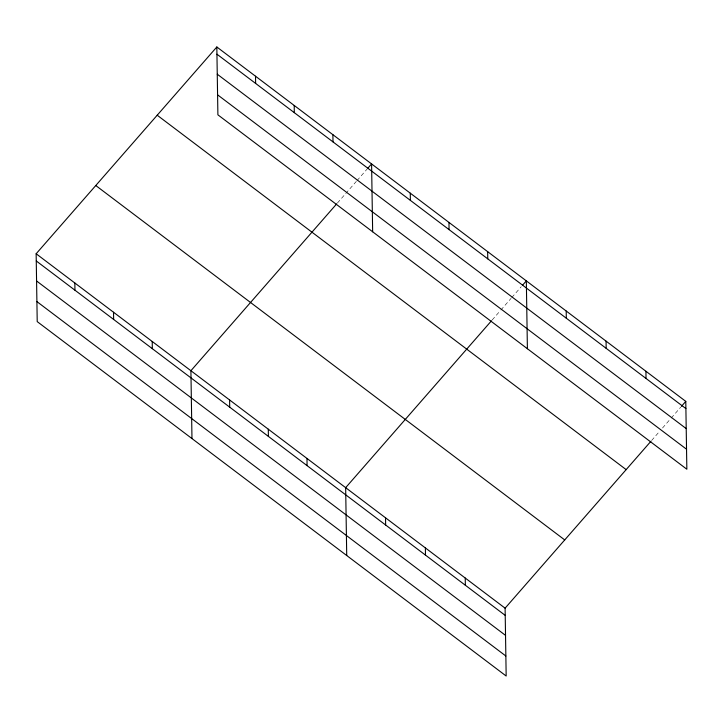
<?xml version="1.0" encoding="UTF-8"?>
<svg xmlns="http://www.w3.org/2000/svg" width="723" height="723" viewBox="0 0 723 723"><rect width="100%" height="100%" fill="white"/><g stroke="black" fill="none" stroke-linecap="round" stroke-linejoin="round"><path stroke-width="0.54" stroke-dasharray="3.62 2.71" d="M337.406 203.046L356.312 181.41M357.045 180.578L367.221 168.929M492.164 320L500.162 310.845M500.885 310.013L511.071 298.364M511.794 297.533L521.247 286.715M651.613 440.497L659.611 431.342M662.512 428.016L670.51 418.861M671.242 418.03L680.695 407.212"/><path stroke-width="1.08" d="M650.881 441.328L505.106 608.17L506.172 676.023L37.216 321.618L36.15 253.764L216.828 46.977L685.784 401.382L686.85 469.236L217.894 114.83L216.828 46.977M336.683 203.877L190.908 370.718L191.975 438.572M367.944 168.097L371.586 163.931L372.652 231.785M491.441 320.831L345.657 487.673L346.724 555.526M522.702 285.052L526.335 280.886L527.401 348.739M681.418 406.38L685.784 401.382M216.945 54.189L685.901 408.594M217.252 74.207L686.208 428.612M217.578 94.821L686.534 449.227M157.207 115.219L626.163 469.625M95.77 185.522L564.726 539.927M36.15 253.764L505.106 608.17M36.267 260.967L505.223 615.381M36.575 280.985L505.531 635.39M36.9 301.599L505.856 656.005M645.919 371.261L646.037 378.472M606.064 341.139L606.172 348.35M566.199 311.017L566.317 318.219M487.654 251.649L487.763 258.861M465.241 578.038L465.359 585.25M448.965 222.413L449.073 229.625M425.386 547.917L425.495 555.128M410.275 193.168L410.384 200.379M385.522 517.795L385.639 525.006M332.896 134.695L333.005 141.907M306.977 458.427L307.085 465.639M294.207 105.459L294.315 112.671M268.287 429.191L268.396 436.403M255.517 76.213L255.626 83.425M229.598 399.955L229.706 407.166M152.219 341.473L152.327 348.685M113.529 312.237L113.638 319.449M74.84 283L74.948 290.212"/></g></svg>
